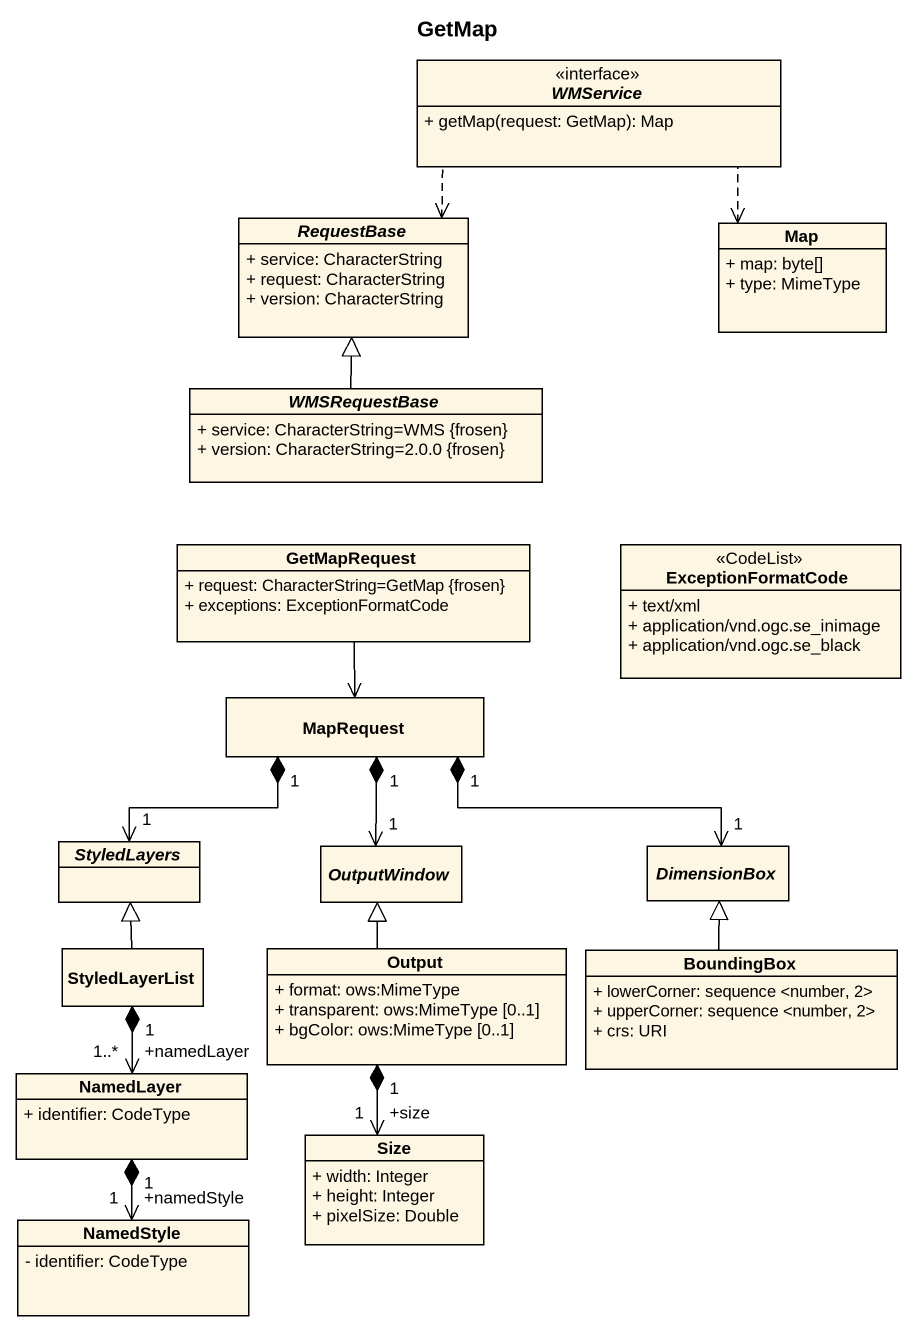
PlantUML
@startuml
title GetMap
hide circle
hide empty members
skinparam classAttributeIconSize 0
interface WMService <<interface>> {
  + getMap(request: GetMap): Map
}
abstract class RequestBase {
  + service: CharacterString
  + request: CharacterString
  + version: CharacterString
}
class "Map" as Map_ {
  + map: byte[]
  + type: MimeType
}
abstract class WMSRequestBase {
  + service: CharacterString=WMS {frosen}
  + version: CharacterString=2.0.0 {frosen}
}
class GetMapRequest {
  + request: CharacterString=GetMap {frosen}
  + exceptions: ExceptionFormatCode
}
class ExceptionFormatCode <<CodeList>> {
  + text/xml
  + application/vnd.ogc.se_inimage
  + application/vnd.ogc.se_black
}
class MapRequest
abstract class StyledLayers
abstract class OutputWindow
abstract class DimensionBox
class StyledLayerList
class Output {
  + format: ows:MimeType
  + transparent: ows:MimeType [0..1]
  + bgColor: ows:MimeType [0..1]
}
class BoundingBox {
  + lowerCorner: sequence <number, 2>
  + upperCorner: sequence <number, 2>
  + crs: URI
}
class NamedLayer {
  + identifier: CodeType
}
class Size {
  + width: Integer
  + height: Integer
  + pixelSize: Double
}
class NamedStyle {
  - identifier: CodeType
}
RequestBase <.up. WMService
Map_ <.up. WMService
WMSRequestBase -up-|> RequestBase
MapRequest <-up- GetMapRequest
StyledLayers "1" <-up-* "1" MapRequest
OutputWindow "1" <-up-* "1" MapRequest
DimensionBox "1" <-left-* "1" MapRequest
StyledLayerList -up-|> StyledLayers
Output -up-|> OutputWindow
BoundingBox -up-|> DimensionBox
NamedLayer "+namedLayer\n1..*" <-up-* "1" StyledLayerList
Size "+size\n1" <-up-* "1" Output
NamedStyle "+namedStyle\n1" <-up-* "1" NamedLayer
@enduml
